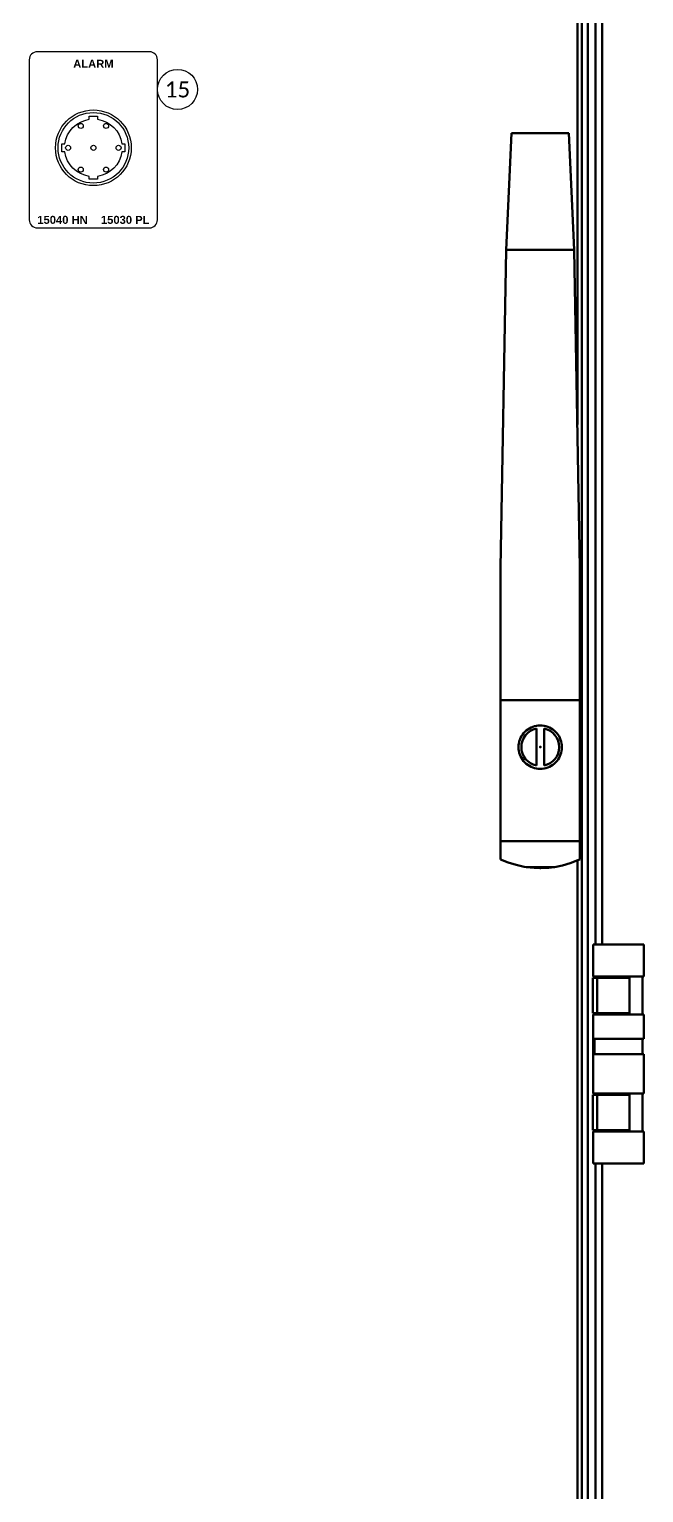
# Model space of a CAD drawing. Header units: inches. Extents: x 0 to 316, y -1 to 150.
# Drawn here: x 265.34 to 274.93, y 79.26 to 102.11 of the extents above; entities that cross this region are included whole.
import ezdxf
from ezdxf.enums import TextEntityAlignment as Align

# ---------------------------------------------------------------- set-up
doc = ezdxf.new("R2010")
doc.units = ezdxf.units.IN
doc.header["$MEASUREMENT"] = 0
doc.linetypes.add('DASHED', pattern=[0.75, 0.5, -0.25])
doc.linetypes.add('HIDDEN2', pattern=[0.1875, 0.125, -0.0625])
for name, color, linetype, lineweight in [('2d ConnectionPoints', 7, 'Continuous', 50), ('AM_0', 7, 'Continuous', 50), ('AM_9', 6, 'DASHED', 25)]:
    doc.layers.add(name, color=color, linetype=linetype, lineweight=lineweight)
doc.styles.add('Arial Bold', font='arialbd.ttf', dxfattribs={"height": 0.08})
doc.styles.add('Calibri', font='calibri.ttf')

# ---------------------------------------------------------------- blocks, each defined once
blk = doc.blocks.new('Rittal TS8 Floor Mount 8018814')
at = {"layer": '2d ConnectionPoints'}
for p in [(26.207, 41.902), (26.207, 41.902), (27.172, 38.821), (27.345, 35.917), (27.345, 35.917)]:
    blk.add_point(p, dxfattribs=at)
at = {"layer": 'AM_0'}
for p, q in [((26.857, 14.181), (26.857, 82.925)), ((26.949, 81.134), (26.949, 13.89)), ((26.786, 80.783), (26.786, 46.939)), ((27.067, 57.049), (27.067, 38.821)), ((27.172, 38.821), (27.172, 57.049)), ((25.76, 51.488), (25.676, 49.669)), ((26.654, 51.488), (25.76, 51.488)), ((26.738, 49.669), (26.654, 51.488)), ((25.676, 49.666), (25.589, 44.7)), ((25.676, 49.669), (25.676, 49.666)), ((26.738, 49.669), (25.676, 49.669)), ((26.738, 49.666), (26.738, 49.669)), ((26.825, 44.7), (26.738, 49.666)), ((25.589, 44.7), (25.589, 42.636)), ((26.825, 44.7), (26.825, 42.636)), ((26.825, 42.636), (25.589, 42.636)), ((25.589, 42.636), (25.589, 40.149)), ((26.825, 42.636), (26.825, 40.149)), ((26.148, 41.612), (26.148, 42.191)), ((26.266, 42.191), (26.266, 41.612)), ((26.825, 40.432), (25.589, 40.432)), ((26.428, 40.029), (25.986, 40.029)), ((26.214, 40.012), (26.2, 40.012)), ((26.786, 40.131), (26.786, 14.063)), ((27.034, 38.317), (27.034, 38.821)), ((27.034, 38.821), (27.821, 38.821)), ((27.821, 38.317), (27.821, 38.821)), ((27.028, 38.299), (27.028, 37.748)), ((27.028, 38.299), (27.601, 38.299)), ((27.034, 38.317), (27.821, 38.317)), ((27.067, 38.317), (27.067, 38.299)), ((27.094, 38.299), (27.094, 37.748)), ((27.172, 38.299), (27.172, 38.317)), ((27.211, 38.299), (27.211, 38.317)), ((27.601, 37.748), (27.601, 38.299)), ((27.801, 37.726), (27.801, 38.317)), ((27.028, 37.748), (27.601, 37.748)), ((27.034, 36.49), (27.034, 37.726)), ((27.034, 37.726), (27.821, 37.726)), ((27.067, 37.748), (27.067, 37.726)), ((27.172, 37.726), (27.172, 37.748)), ((27.211, 37.726), (27.211, 37.748)), ((27.821, 37.344), (27.821, 37.726)), ((27.034, 37.344), (27.821, 37.344)), ((27.053, 37.108), (27.053, 37.344)), ((27.801, 37.108), (27.801, 37.344)), ((27.034, 37.108), (27.821, 37.108)), ((27.821, 36.49), (27.821, 37.108)), ((27.028, 36.469), (27.028, 35.917)), ((27.028, 36.469), (27.601, 36.469)), ((27.034, 36.49), (27.821, 36.49)), ((27.067, 36.49), (27.067, 36.469)), ((27.094, 36.469), (27.094, 35.917)), ((27.172, 36.469), (27.172, 36.49)), ((27.211, 36.469), (27.211, 36.49)), ((27.601, 35.917), (27.601, 36.469)), ((27.801, 35.9), (27.801, 36.49)), ((27.028, 35.917), (27.601, 35.917)), ((27.034, 35.396), (27.034, 35.9)), ((27.034, 35.9), (27.821, 35.9)), ((27.067, 35.917), (27.067, 35.9)), ((27.172, 35.9), (27.172, 35.917)), ((27.211, 35.9), (27.211, 35.917)), ((27.821, 35.396), (27.821, 35.9)), ((27.034, 35.396), (27.821, 35.396)), ((27.067, 35.396), (27.067, 18.152)), ((27.172, 18.152), (27.172, 35.396))]:
    blk.add_line(p, q, dxfattribs=at)
for points in [[(26.207, 41.563), (26.237, 41.564), (26.266, 41.568), (26.295, 41.575), (26.323, 41.583), (26.35, 41.595), (26.376, 41.608), (26.401, 41.624), (26.425, 41.642), (26.446, 41.662), (26.466, 41.684), (26.484, 41.707), (26.5, 41.732), (26.514, 41.758), (26.525, 41.786), (26.534, 41.814), (26.54, 41.843), (26.544, 41.872), (26.546, 41.902), (26.544, 41.931), (26.54, 41.96), (26.534, 41.989), (26.525, 42.017), (26.514, 42.045), (26.5, 42.071), (26.484, 42.096), (26.466, 42.119), (26.446, 42.141), (26.425, 42.161), (26.401, 42.179), (26.376, 42.195), (26.35, 42.208), (26.323, 42.22), (26.295, 42.229), (26.266, 42.235), (26.237, 42.239), (26.207, 42.24), (26.177, 42.239), (26.148, 42.235), (26.119, 42.229), (26.091, 42.22), (26.064, 42.208), (26.038, 42.195), (26.013, 42.179), (25.989, 42.161), (25.968, 42.141), (25.948, 42.119), (25.93, 42.096), (25.914, 42.071), (25.9, 42.045), (25.889, 42.017), (25.88, 41.989), (25.874, 41.96), (25.87, 41.931), (25.868, 41.902), (25.87, 41.872), (25.874, 41.843), (25.88, 41.814), (25.889, 41.786), (25.9, 41.758), (25.914, 41.732), (25.93, 41.707), (25.948, 41.684), (25.968, 41.662), (25.989, 41.642), (26.013, 41.624), (26.038, 41.608), (26.064, 41.595), (26.091, 41.583), (26.119, 41.575), (26.148, 41.568), (26.177, 41.564), (26.207, 41.563)], [(25.589, 40.149), (25.707, 40.1), (25.829, 40.061), (25.954, 40.034), (25.986, 40.029)], [(25.986, 40.029), (26.113, 40.015), (26.2, 40.012)], [(26.214, 40.012), (26.342, 40.018), (26.428, 40.029)], [(26.428, 40.029), (26.553, 40.053), (26.676, 40.089), (26.795, 40.135), (26.825, 40.149)]]:
    blk.add_lwpolyline(points, dxfattribs=at)
for start, end in [(101.537, 258.463), (281.537, 78.463)]:
    blk.add_arc((26.207, 41.902), 0.295, start, end, dxfattribs=at)
at = {"layer": 'AM_9'}
blk.add_line((27.03, 38.299), (27.03, 37.748), dxfattribs=at)
blk = doc.blocks.new('Reference Number')
at = {"color": 6, "linetype": 'Continuous'}
blk.add_circle((0, 0), 0.125, dxfattribs=at)
at = {"color": 6, "linetype": 'Continuous', "style": 'Calibri'}
blk.add_attdef('REFERENCE_#', text='', height=0.1, dxfattribs=at).set_placement((0, 0), align=Align.MIDDLE_CENTER)
blk = doc.blocks.new('ECX2071-127R')
at = {"color": 1}
for centre, radius in [((0, 0), 0.591), ((0, 0), 0.551), ((-0.197, 0.341), 0.0394), ((0.197, 0.341), 0.0394), ((-0.394, 0), 0.0394), ((0, 0), 0.0394), ((0.394, 0), 0.0394), ((-0.197, -0.341), 0.0394), ((0.197, -0.341), 0.0394)]:
    blk.add_circle(centre, radius, dxfattribs=at)

msp = doc.modelspace()

# ---------------------------------------------------------------- linework, layer by layer
at = {"color": 7}
msp.add_lwpolyline([(265.46979, 99.01181), (267.21979, 99.01181, 0.41421356), (267.34479, 99.13681), (267.34479, 101.63681, 0.41421356), (267.21979, 101.76181), (265.46979, 101.76181, 0.41421356), (265.34479, 101.63681), (265.34479, 99.13681, 0.41421356)], format="xyb", close=True, dxfattribs=at)
at = {"color": 1}
msp.add_lwpolyline([(265.89928, 100.32531, -0.33350747), (266.28129, 100.70732), (266.28129, 100.75357), (266.40829, 100.75357), (266.40829, 100.70732, -0.33350747), (266.7903, 100.32531), (266.83655, 100.32531), (266.83655, 100.19831), (266.7903, 100.19831, -0.33350747), (266.40829, 99.8163), (266.40829, 99.77005), (266.28129, 99.77005), (266.28129, 99.8163, -0.33350747), (265.89928, 100.19831), (265.85303, 100.19831), (265.85303, 100.32531)], format="xyb", close=True, dxfattribs=at)

# ---------------------------------------------------------------- block references
at = {"linetype": 'Continuous'}
for name, p in [('Rittal TS8 Floor Mount 8018814', (247.11024, 49)), ('ECX2071-127R', (266.34479, 100.26181))]:
    msp.add_blockref(name, p, dxfattribs=at)
at = {"color": 7, "linetype": 'HIDDEN2', "ltscale": 2, "xscale": 2.5, "yscale": 2.5, "zscale": 2.5}
msp.add_blockref('Reference Number', (267.65729, 101.17384), dxfattribs=at).add_auto_attribs({'REFERENCE_#': '15'})

# ---------------------------------------------------------------- texts
at = {"color": 7, "style": 'Arial Bold'}
msp.add_text('ALARM', height=0.125, dxfattribs=at).set_placement((266.34479, 101.57431), align=Align.MIDDLE_CENTER)
msp.add_text('15040 HN', height=0.125, dxfattribs=at).set_placement((265.46979, 99.13681), align=Align.MIDDLE_LEFT)
msp.add_text('15030 PL', height=0.125, dxfattribs=at).set_placement((267.21979, 99.13681), align=Align.MIDDLE_RIGHT)

doc.saveas('drawing.dxf')
